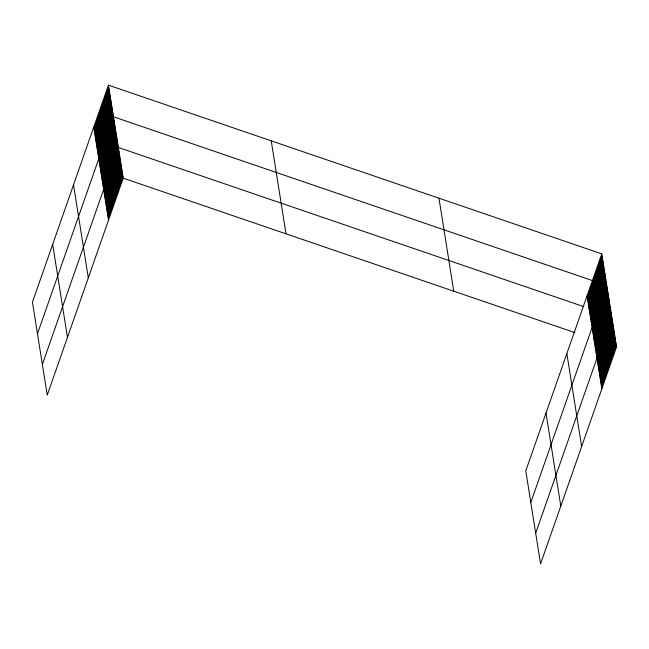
<?xml version="1.0" encoding="UTF-8"?>
<svg xmlns="http://www.w3.org/2000/svg" width="649" height="649" viewBox="0 0 649 649"><rect width="100%" height="100%" fill="white"/><g stroke="black" fill="none" stroke-linecap="round" stroke-linejoin="round"><path stroke-width="0.97" d="M108.432 85.165L32.45 302.134L47.239 395.136L123.221 178.159L108.432 85.165L601.761 253.864L616.55 346.866L540.568 563.835L525.779 470.841L601.761 253.864M94.064 129.07L108.748 87.136M94.381 131.049L109.064 89.116M94.689 133.021L109.373 91.087M95.005 135L109.689 93.067M95.322 136.98L110.005 95.046M95.63 138.951L110.322 97.017M95.947 140.93L110.63 98.997M96.263 142.902L110.947 100.968M96.579 144.881L111.263 102.948M96.888 146.861L111.579 104.927M97.204 148.832L111.888 106.898M97.52 150.811L112.204 108.878M97.837 152.783L112.52 110.849M98.145 154.762L112.837 112.829M98.461 156.742L113.145 114.808M37.48 333.756L113.461 116.779L606.791 285.487L530.809 502.464M99.078 160.636L113.77 118.702M99.386 162.55L114.07 120.617M99.695 164.465L114.378 122.531M99.995 166.387L114.678 124.454M100.303 168.302L114.987 126.368M100.603 170.225L115.295 128.291M100.911 172.139L115.595 130.206M101.22 174.062L115.903 132.128M101.52 175.976L116.203 134.043M101.828 177.891L116.512 135.957M102.128 179.814L116.82 137.88M102.437 181.728L117.12 139.795M102.745 183.651L117.428 141.717M103.045 185.565L117.729 143.632M103.353 187.488L118.037 145.554M42.355 364.446L118.345 147.469L583.629 306.588M103.962 191.317L118.645 149.384M104.27 193.24L118.954 151.306M104.57 195.154L119.254 153.221M104.878 197.077L119.562 155.143M105.179 198.992L119.87 157.058M105.487 200.914L120.17 158.981M105.795 202.829L120.479 160.895M106.095 204.751L120.779 162.818M106.404 206.666L121.087 164.732M106.704 208.58L121.395 166.647M107.012 210.503L121.696 168.57M107.32 212.418L122.004 170.484M107.62 214.34L122.304 172.407M107.929 216.255L122.612 174.321M108.229 218.178L122.921 176.244M587.394 297.777L602.077 255.844M587.702 299.757L602.394 257.823M588.018 301.728L602.702 259.795M588.335 303.708L603.018 261.774M588.651 305.679L603.335 263.745M588.959 307.658L603.643 265.725M589.276 309.638L603.959 267.704M589.592 311.609L604.276 269.676M589.909 313.589L604.592 271.655M590.217 315.56L604.9 273.627M590.533 317.539L605.217 275.606M590.85 319.519L605.533 277.585M591.158 321.49L605.85 279.557M591.474 323.47L606.158 281.536M591.791 325.441L606.474 283.508M592.407 329.335L607.091 287.402M592.715 331.258L607.399 289.324M593.016 333.172L607.707 291.239M593.324 335.095L608.008 293.161M593.632 337.009L608.316 295.076M593.932 338.932L608.616 296.999M594.241 340.847L608.924 298.913M594.541 342.761L609.233 300.828M594.849 344.684L609.533 302.75M595.157 346.598L609.841 304.665M595.457 348.521L610.141 306.588M595.766 350.436L610.449 308.502M596.066 352.358L610.758 310.425M596.374 354.273L611.058 312.339M596.682 356.187L611.366 314.254M535.685 533.154L611.666 316.177L589.057 308.445M597.291 360.025L611.975 318.091M597.591 361.947L612.283 320.014M597.899 363.862L612.583 321.928M598.208 365.785L612.891 323.851M598.508 367.699L613.191 325.766M598.816 369.614L613.5 327.68M599.116 371.536L613.808 329.603M599.425 373.451L614.108 331.517M599.733 375.373L614.416 333.44M600.033 377.288L614.717 335.355M600.341 379.211L615.025 337.277M600.641 381.125L615.333 339.192M600.95 383.048L615.633 341.114M601.258 384.962L615.942 343.029M601.558 386.877L616.242 344.944M123.221 178.159L574.949 332.637M593.94 339.135L616.55 346.866M587.077 295.798L601.866 388.8M566.845 353.567L581.634 446.561M546.004 413.08L560.793 506.074M438.959 198.196L453.748 291.19M271.233 140.833L286.022 233.835M93.748 127.099L108.537 220.092M73.524 184.86L88.313 277.853M52.674 244.373L67.464 337.366"/></g></svg>
